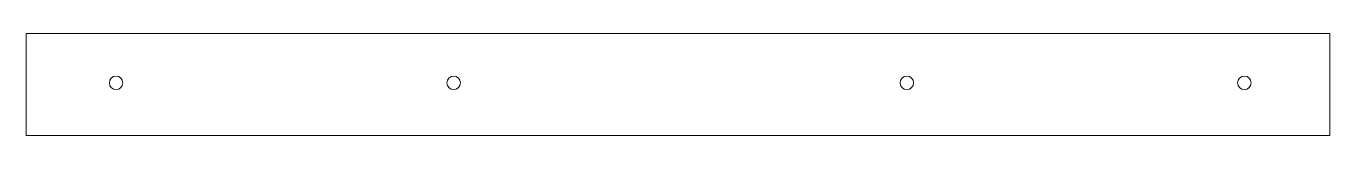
# Model space of a CAD drawing. Header units: millimetres. Extents: x -579 to 0, y 0 to 45.
import ezdxf

# ---------------------------------------------------------------- set-up
doc = ezdxf.new("R2010")
doc.units = ezdxf.units.MM

msp = doc.modelspace()

# ---------------------------------------------------------------- linework, layer by layer
at = {"color": 7, "linetype": 'Continuous', "lineweight": 15}
for p, q in [((0, 45.47), (-579.4, 45.47)), ((-579.4, 45.47), (-579.4, 0)), ((0, 0), (0, 45.47)), ((-579.4, 0), (0, 0))]:
    msp.add_line(p, q, dxfattribs=at)
for centre in [(-539.4, 23.4866), (-389.4, 23.4866), (-188, 23.4866), (-38, 23.4866)]:
    msp.add_circle(centre, 3, dxfattribs=at)

doc.saveas('drawing.dxf')
